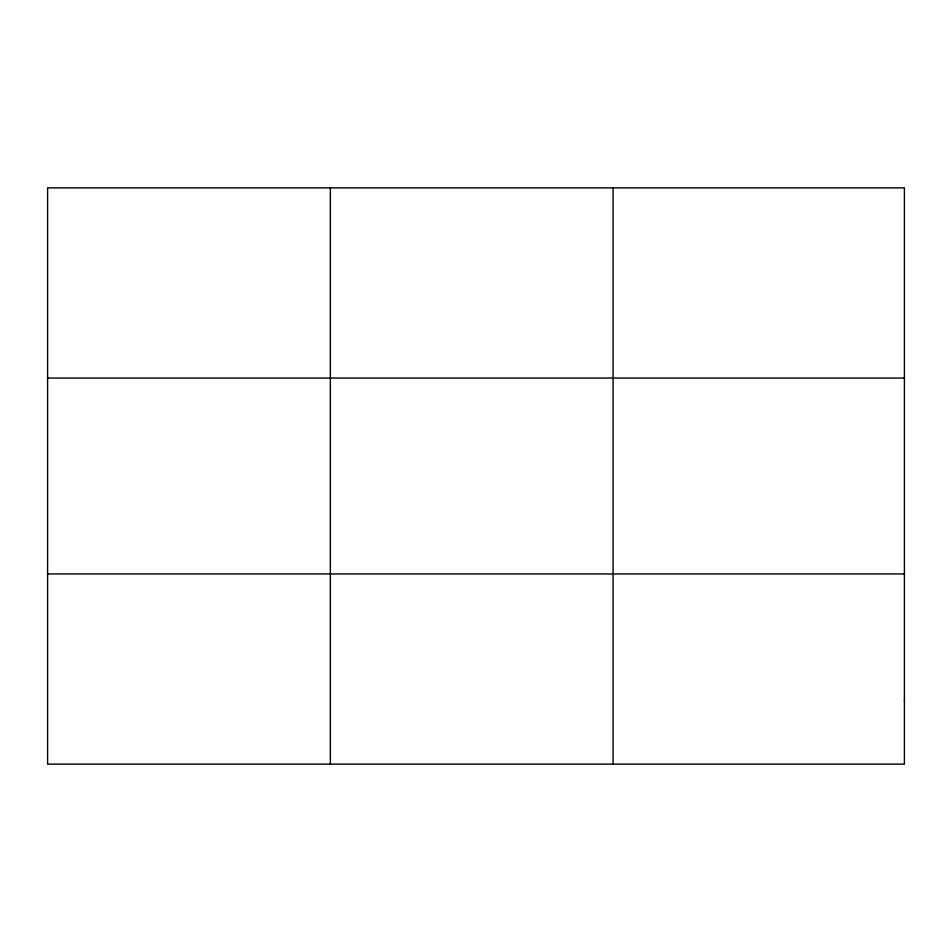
<?xml version="1.0" encoding="UTF-8"?>
<svg xmlns="http://www.w3.org/2000/svg" width="952" height="952" viewBox="0 0 952 952"><rect width="100%" height="100%" fill="white"/><g stroke="black" fill="none" stroke-linecap="round" stroke-linejoin="round"><path stroke-width="1.43" d="M330.344 764.123L330.344 187.877M613.088 764.123L613.088 187.877M47.6 378.039L904.4 378.039M47.6 573.961L904.4 573.961M904.4 700.731L904.4 764.123L47.6 764.123L47.6 187.877L904.4 187.877L904.4 700.731"/></g></svg>
